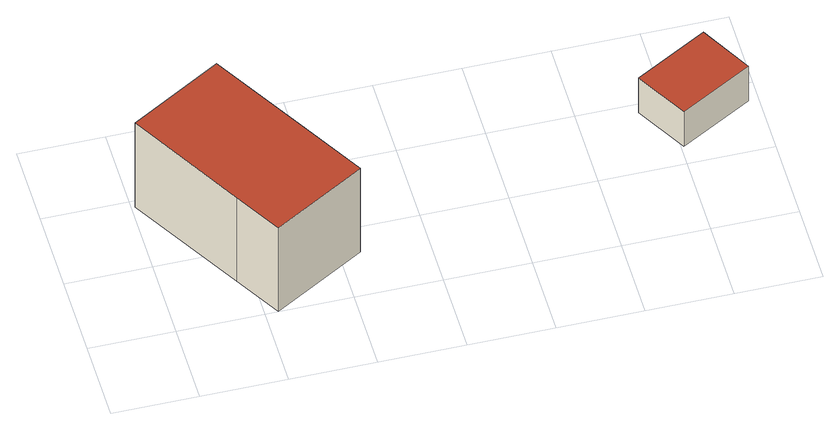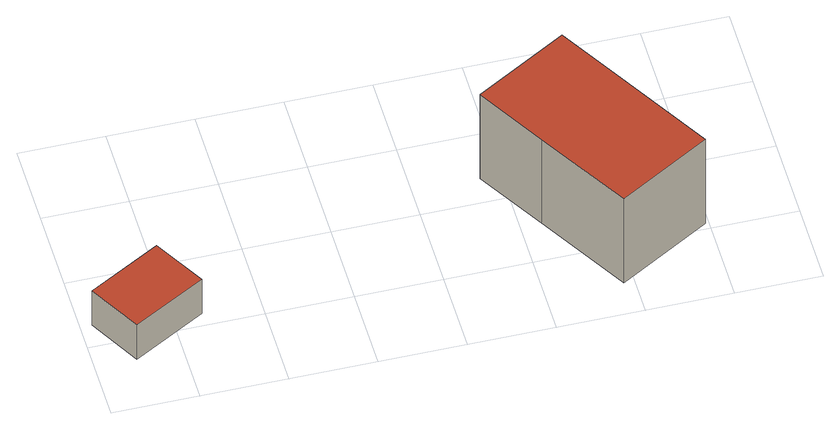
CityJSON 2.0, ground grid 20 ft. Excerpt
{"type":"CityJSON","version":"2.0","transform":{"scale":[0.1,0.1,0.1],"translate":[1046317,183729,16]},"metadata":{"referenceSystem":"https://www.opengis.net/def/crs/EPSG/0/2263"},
"CityObjects":{
"building1":{"type":"Building","attributes":{"name":"Bldg_3210000878","BIN":"4266712"},"geometry":[{"type":"MultiSurface","lod":"2","boundaries":[[[0,1,2,3,4,5]],[[6,7,8,9,10,11]],[[0,5,11,10]],[[1,0,10,9]],[[2,1,9,8]],[[3,2,8,7]],[[4,3,7,6]],[[5,4,6,11]]],"semantics":{"surfaces":[{"type":"RoofSurface","BIN":"4266712"},{"type":"GroundSurface"},{"type":"WallSurface"}],"values":[0,1,2,2,2,2,2,2]}}]},
"building2":{"type":"Building","attributes":{"name":"Bldg_3511001925","BIN":"4574699"},"geometry":[{"type":"MultiSurface","lod":"2","boundaries":[[[12,13,14,15]],[[16,17,18,19]],[[16,19,15,14]],[[17,16,14,13]],[[18,17,13,12]],[[19,18,12,15]]],"semantics":{"surfaces":[{"type":"GroundSurface"},{"type":"RoofSurface","BIN":"4574699"},{"type":"WallSurface"}],"values":[0,1,2,2,2,2]}}]}
},
"vertices":[
[351,290,273],[224,508,273],[7,382,273],[164,112,273],[229,1,273],[446,127,273],[229,1,7],[164,112,7],[7,382,7],[224,508,7],[351,290,7],[446,127,7],
[1204,246,14],[1135,369,14],[1306,465,14],[1375,341,14],[1306,465,123],[1135,369,123],[1204,246,123],[1375,341,123]
]}
